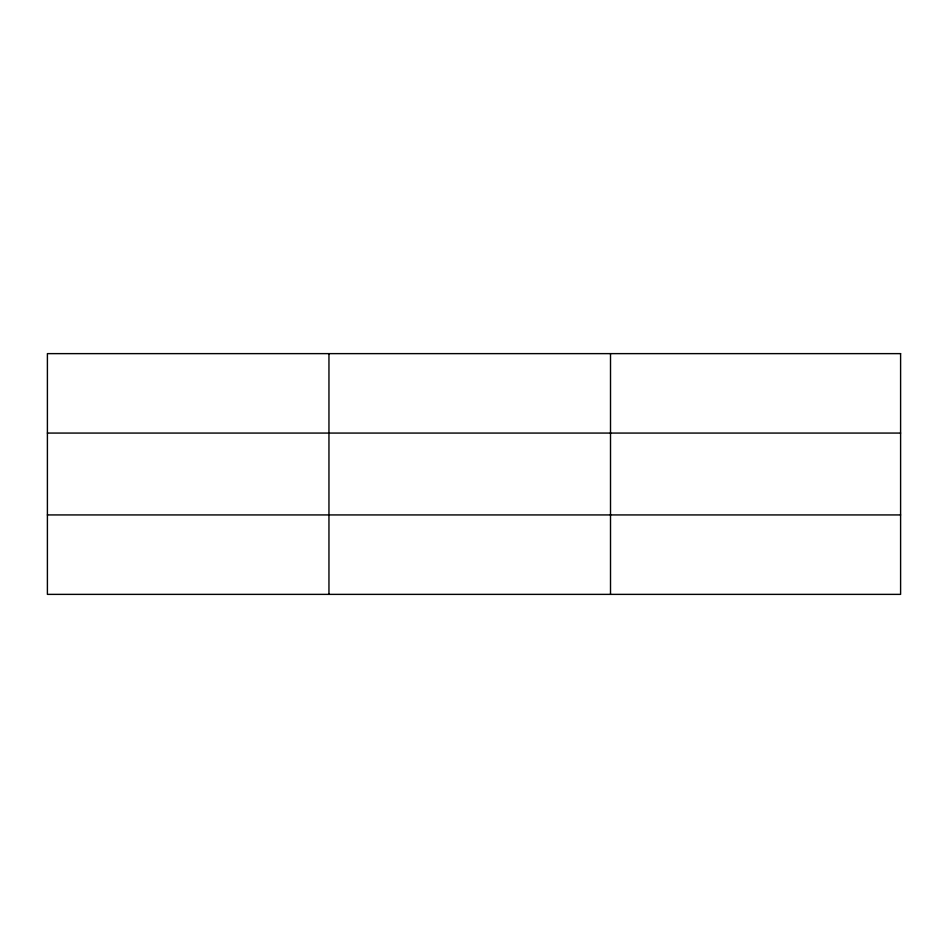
<?xml version="1.0" encoding="UTF-8"?>
<svg xmlns="http://www.w3.org/2000/svg" width="948" height="948" viewBox="0 0 948 948"><rect width="100%" height="100%" fill="white"/><g stroke="black" fill="none" stroke-linecap="round" stroke-linejoin="round"><path stroke-width="1.42" d="M328.956 353.628L328.956 594.372M610.512 353.628L610.512 594.372M47.4 433.07L900.6 433.07M47.4 514.93L900.6 514.93M900.6 353.628L900.6 594.372L47.4 594.372L47.4 353.628L900.6 353.628"/></g></svg>
